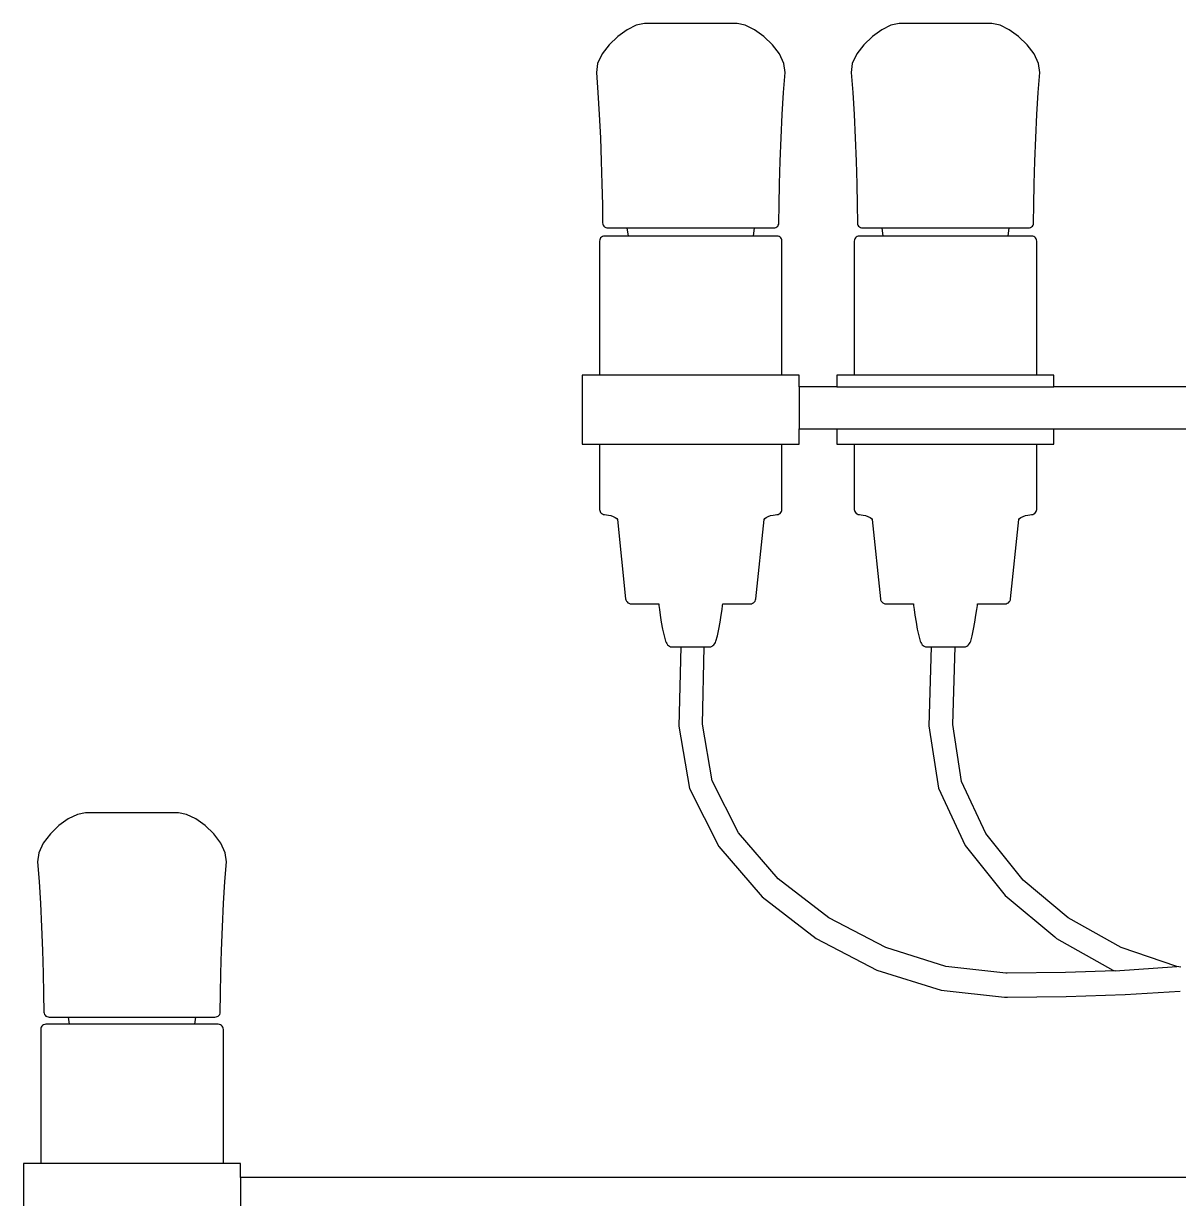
# Model space of a CAD drawing. Header units: millimetres. Extents: x 112 to 8820, y -2365 to 5002.
# Drawn here: x 2940.2 to 3108.3, y -683.1 to -512.1 of the extents above; entities that cross this region are included whole.
import ezdxf

# ---------------------------------------------------------------- set-up
doc = ezdxf.new("R2010")
doc.units = ezdxf.units.MM

# ---------------------------------------------------------------- blocks, each defined once
blk = doc.blocks.new('2097-50_EL_lateral')
for p, q in [((-38.905, -88.67), (-39.04, -88.768)), ((-38.771, -88.604), (-38.905, -88.67)), ((-38.653, -88.58), (-38.771, -88.604)), ((-38.621, -88.58), (-38.653, -88.58)), ((-38.549, -88.58), (-38.621, -88.58)), ((-38.441, -88.58), (-38.549, -88.58)), ((-38.304, -88.58), (-38.441, -88.58)), ((-38.146, -88.58), (-38.304, -88.58)), ((-37.978, -88.58), (-38.146, -88.58)), ((-37.809, -88.58), (-37.978, -88.58)), ((-37.652, -88.58), (-37.809, -88.58)), ((-37.514, -88.58), (-37.652, -88.58)), ((-37.406, -88.58), (-37.514, -88.58)), ((-37.334, -88.58), (-37.406, -88.58)), ((-37.302, -88.58), (-37.334, -88.58)), ((-37.184, -88.604), (-37.302, -88.58)), ((-37.051, -88.67), (-37.184, -88.604)), ((-36.915, -88.768), (-37.051, -88.67)), ((-35.197, -88.67), (-35.332, -88.768)), ((-35.063, -88.604), (-35.197, -88.67)), ((-34.945, -88.58), (-35.063, -88.604)), ((-34.913, -88.58), (-34.945, -88.58)), ((-34.841, -88.58), (-34.913, -88.58)), ((-34.733, -88.58), (-34.841, -88.58)), ((-34.596, -88.58), (-34.733, -88.58)), ((-34.438, -88.58), (-34.596, -88.58)), ((-34.27, -88.58), (-34.438, -88.58)), ((-34.102, -88.58), (-34.27, -88.58)), ((-33.944, -88.58), (-34.102, -88.58)), ((-33.807, -88.58), (-33.944, -88.58)), ((-33.699, -88.58), (-33.807, -88.58)), ((-33.626, -88.58), (-33.699, -88.58)), ((-33.595, -88.58), (-33.626, -88.58)), ((-33.476, -88.604), (-33.595, -88.58)), ((-33.343, -88.67), (-33.476, -88.604)), ((-33.207, -88.768), (-33.343, -88.67)), ((-39.165, -88.889), (-39.267, -89.023)), ((-39.04, -88.768), (-39.165, -88.889)), ((-36.79, -88.889), (-36.915, -88.768)), ((-36.688, -89.023), (-36.79, -88.889)), ((-35.458, -88.889), (-35.56, -89.023)), ((-35.332, -88.768), (-35.458, -88.889)), ((-33.082, -88.889), (-33.207, -88.768)), ((-32.98, -89.023), (-33.082, -88.889)), ((-39.267, -89.023), (-39.333, -89.162)), ((-36.622, -89.162), (-36.688, -89.023)), ((-35.56, -89.023), (-35.626, -89.162)), ((-32.914, -89.162), (-32.98, -89.023)), ((-39.333, -89.162), (-39.351, -89.294)), ((-36.605, -89.294), (-36.622, -89.162)), ((-35.626, -89.162), (-35.643, -89.294)), ((-32.897, -89.294), (-32.914, -89.162)), ((-39.351, -89.294), (-39.328, -89.583)), ((-36.627, -89.583), (-36.605, -89.294)), ((-35.643, -89.294), (-35.62, -89.583)), ((-32.919, -89.583), (-32.897, -89.294)), ((-39.328, -89.583), (-39.309, -89.903)), ((-36.646, -89.903), (-36.627, -89.583)), ((-35.62, -89.583), (-35.601, -89.903)), ((-32.939, -89.903), (-32.919, -89.583)), ((-39.309, -89.903), (-39.293, -90.242)), ((-36.663, -90.242), (-36.646, -89.903)), ((-35.601, -89.903), (-35.585, -90.242)), ((-32.955, -90.242), (-32.939, -89.903)), ((-39.293, -90.242), (-39.28, -90.584)), ((-36.675, -90.584), (-36.663, -90.242)), ((-35.585, -90.242), (-35.572, -90.584)), ((-32.968, -90.584), (-32.955, -90.242)), ((-39.28, -90.584), (-39.27, -90.914)), ((-36.685, -90.914), (-36.675, -90.584)), ((-35.572, -90.584), (-35.562, -90.914)), ((-32.977, -90.914), (-32.968, -90.584)), ((-39.27, -90.914), (-39.264, -91.218)), ((-36.692, -91.218), (-36.685, -90.914)), ((-35.562, -90.914), (-35.556, -91.218)), ((-32.984, -91.218), (-32.977, -90.914)), ((-39.264, -91.218), (-39.26, -91.482)), ((-36.695, -91.482), (-36.692, -91.218)), ((-35.556, -91.218), (-35.552, -91.482)), ((-32.987, -91.482), (-32.984, -91.218)), ((-39.26, -91.482), (-39.258, -91.499)), ((-36.697, -91.499), (-36.695, -91.482)), ((-35.552, -91.482), (-35.55, -91.499)), ((-32.989, -91.499), (-32.987, -91.482)), ((-39.258, -91.499), (-39.252, -91.515)), ((-39.252, -91.515), (-39.243, -91.528)), ((-39.243, -91.528), (-39.231, -91.54)), ((-39.231, -91.54), (-39.216, -91.548)), ((-39.216, -91.548), (-39.2, -91.553)), ((-39.2, -91.553), (-39.182, -91.555)), ((-39.182, -91.555), (-39.126, -91.555)), ((-39.126, -91.555), (-38.997, -91.555)), ((-38.997, -91.555), (-38.906, -91.555)), ((-38.906, -91.555), (-38.89, -91.673)), ((-38.906, -91.555), (-37.049, -91.555)), ((-37.066, -91.673), (-37.049, -91.555)), ((-37.049, -91.555), (-36.958, -91.555)), ((-36.958, -91.555), (-36.829, -91.555)), ((-36.829, -91.555), (-36.773, -91.555)), ((-36.773, -91.555), (-36.755, -91.553)), ((-36.755, -91.553), (-36.739, -91.548)), ((-36.739, -91.548), (-36.725, -91.54)), ((-36.725, -91.54), (-36.712, -91.528)), ((-36.712, -91.528), (-36.703, -91.515)), ((-36.703, -91.515), (-36.697, -91.499)), ((-35.55, -91.499), (-35.544, -91.515)), ((-35.544, -91.515), (-35.535, -91.528)), ((-35.535, -91.528), (-35.523, -91.54)), ((-35.523, -91.54), (-35.509, -91.548)), ((-35.509, -91.548), (-35.492, -91.553)), ((-35.492, -91.553), (-35.475, -91.555)), ((-35.475, -91.555), (-35.418, -91.555)), ((-35.418, -91.555), (-35.289, -91.555)), ((-35.289, -91.555), (-35.198, -91.555)), ((-35.198, -91.555), (-35.182, -91.673)), ((-35.198, -91.555), (-33.342, -91.555)), ((-33.358, -91.673), (-33.342, -91.555)), ((-33.342, -91.555), (-33.251, -91.555)), ((-33.251, -91.555), (-33.122, -91.555)), ((-33.122, -91.555), (-33.065, -91.555)), ((-33.065, -91.555), (-33.047, -91.553)), ((-33.047, -91.553), (-33.031, -91.548)), ((-33.031, -91.548), (-33.017, -91.54)), ((-33.017, -91.54), (-33.005, -91.528)), ((-33.005, -91.528), (-32.995, -91.515)), ((-32.995, -91.515), (-32.989, -91.499)), ((-39.303, -91.73), (-39.305, -91.747)), ((-39.305, -91.747), (-39.305, -93.7)), ((-39.298, -91.714), (-39.303, -91.73)), ((-39.289, -91.7), (-39.298, -91.714)), ((-39.278, -91.689), (-39.289, -91.7)), ((-39.264, -91.68), (-39.278, -91.689)), ((-39.248, -91.675), (-39.264, -91.68)), ((-39.231, -91.673), (-39.248, -91.675)), ((-39.204, -91.673), (-39.231, -91.673)), ((-39.123, -91.673), (-39.204, -91.673)), ((-38.992, -91.673), (-39.123, -91.673)), ((-38.816, -91.673), (-38.992, -91.673)), ((-38.604, -91.673), (-38.816, -91.673)), ((-38.365, -91.673), (-38.604, -91.673)), ((-38.109, -91.673), (-38.365, -91.673)), ((-37.847, -91.673), (-38.109, -91.673)), ((-37.59, -91.673), (-37.847, -91.673)), ((-37.351, -91.673), (-37.59, -91.673)), ((-37.139, -91.673), (-37.351, -91.673)), ((-36.963, -91.673), (-37.139, -91.673)), ((-36.832, -91.673), (-36.963, -91.673)), ((-36.751, -91.673), (-36.832, -91.673)), ((-36.724, -91.673), (-36.751, -91.673)), ((-36.707, -91.675), (-36.724, -91.673)), ((-36.691, -91.68), (-36.707, -91.675)), ((-36.678, -91.689), (-36.691, -91.68)), ((-36.666, -91.7), (-36.678, -91.689)), ((-36.657, -91.714), (-36.666, -91.7)), ((-36.652, -91.73), (-36.657, -91.714)), ((-36.65, -91.747), (-36.652, -91.73)), ((-36.65, -93.7), (-36.65, -91.747)), ((-35.596, -91.73), (-35.598, -91.747)), ((-35.598, -91.747), (-35.598, -93.7)), ((-35.59, -91.714), (-35.596, -91.73)), ((-35.581, -91.7), (-35.59, -91.714)), ((-35.57, -91.689), (-35.581, -91.7)), ((-35.556, -91.68), (-35.57, -91.689)), ((-35.54, -91.675), (-35.556, -91.68)), ((-35.523, -91.673), (-35.54, -91.675)), ((-35.496, -91.673), (-35.523, -91.673)), ((-35.415, -91.673), (-35.496, -91.673)), ((-35.284, -91.673), (-35.415, -91.673)), ((-35.109, -91.673), (-35.284, -91.673)), ((-34.897, -91.673), (-35.109, -91.673)), ((-34.657, -91.673), (-34.897, -91.673)), ((-34.401, -91.673), (-34.657, -91.673)), ((-34.139, -91.673), (-34.401, -91.673)), ((-33.882, -91.673), (-34.139, -91.673)), ((-33.643, -91.673), (-33.882, -91.673)), ((-33.431, -91.673), (-33.643, -91.673)), ((-33.256, -91.673), (-33.431, -91.673)), ((-33.125, -91.673), (-33.256, -91.673)), ((-33.044, -91.673), (-33.125, -91.673)), ((-33.016, -91.673), (-33.044, -91.673)), ((-32.999, -91.675), (-33.016, -91.673)), ((-32.984, -91.68), (-32.999, -91.675)), ((-32.97, -91.689), (-32.984, -91.68)), ((-32.958, -91.7), (-32.97, -91.689)), ((-32.95, -91.714), (-32.958, -91.7)), ((-32.944, -91.73), (-32.95, -91.714)), ((-32.942, -91.747), (-32.944, -91.73)), ((-32.942, -93.7), (-32.942, -91.747)), ((-39.522, -93.7), (-39.557, -93.7)), ((-39.557, -93.7), (-39.557, -94.7)), ((-39.42, -93.7), (-39.522, -93.7)), ((-39.255, -93.7), (-39.42, -93.7)), ((-39.034, -93.7), (-39.255, -93.7)), ((-38.767, -93.7), (-39.034, -93.7)), ((-38.466, -93.7), (-38.767, -93.7)), ((-38.143, -93.7), (-38.466, -93.7)), ((-37.813, -93.7), (-38.143, -93.7)), ((-37.49, -93.7), (-37.813, -93.7)), ((-37.188, -93.7), (-37.49, -93.7)), ((-36.921, -93.7), (-37.188, -93.7)), ((-36.7, -93.7), (-36.921, -93.7)), ((-36.535, -93.7), (-36.7, -93.7)), ((-36.433, -93.7), (-36.535, -93.7)), ((-36.399, -93.7), (-36.433, -93.7)), ((-36.399, -93.869), (-36.399, -93.7)), ((-35.814, -93.7), (-35.849, -93.7)), ((-35.849, -93.7), (-35.849, -93.869)), ((-35.712, -93.7), (-35.814, -93.7)), ((-35.547, -93.7), (-35.712, -93.7)), ((-35.326, -93.7), (-35.547, -93.7)), ((-35.059, -93.7), (-35.326, -93.7)), ((-34.758, -93.7), (-35.059, -93.7)), ((-34.435, -93.7), (-34.758, -93.7)), ((-34.105, -93.7), (-34.435, -93.7)), ((-33.782, -93.7), (-34.105, -93.7)), ((-33.48, -93.7), (-33.782, -93.7)), ((-33.213, -93.7), (-33.48, -93.7)), ((-32.992, -93.7), (-33.213, -93.7)), ((-32.827, -93.7), (-32.992, -93.7)), ((-32.725, -93.7), (-32.827, -93.7)), ((-32.691, -93.7), (-32.725, -93.7)), ((-32.691, -93.869), (-32.691, -93.7)), ((-35.849, -93.869), (-36.399, -93.869)), ((-36.399, -93.869), (-36.399, -94.478)), ((-35.849, -93.869), (-32.691, -93.869)), ((-28.798, -93.869), (-32.691, -93.869)), ((-36.399, -94.7), (-36.399, -94.478)), ((-36.399, -94.478), (-35.849, -94.478)), ((-35.849, -94.478), (-35.849, -94.7)), ((-35.849, -94.478), (-32.691, -94.478)), ((-32.691, -94.7), (-32.691, -94.478)), ((-32.691, -94.478), (-28.798, -94.478)), ((-39.557, -94.7), (-39.522, -94.7)), ((-39.522, -94.7), (-39.42, -94.7)), ((-39.42, -94.7), (-39.255, -94.7)), ((-39.305, -94.7), (-39.305, -95.652)), ((-39.255, -94.7), (-39.034, -94.7)), ((-39.034, -94.7), (-38.767, -94.7)), ((-38.767, -94.7), (-38.466, -94.7)), ((-38.466, -94.7), (-38.143, -94.7)), ((-38.143, -94.7), (-37.813, -94.7)), ((-37.813, -94.7), (-37.49, -94.7)), ((-37.49, -94.7), (-37.188, -94.7)), ((-37.188, -94.7), (-36.921, -94.7)), ((-36.921, -94.7), (-36.7, -94.7)), ((-36.7, -94.7), (-36.535, -94.7)), ((-36.65, -95.652), (-36.65, -94.7)), ((-36.535, -94.7), (-36.433, -94.7)), ((-36.433, -94.7), (-36.399, -94.7)), ((-35.849, -94.7), (-35.814, -94.7)), ((-35.814, -94.7), (-35.712, -94.7)), ((-35.712, -94.7), (-35.547, -94.7)), ((-35.598, -94.7), (-35.598, -95.652)), ((-35.547, -94.7), (-35.326, -94.7)), ((-35.326, -94.7), (-35.059, -94.7)), ((-35.059, -94.7), (-34.758, -94.7)), ((-34.758, -94.7), (-34.435, -94.7)), ((-34.435, -94.7), (-34.105, -94.7)), ((-34.105, -94.7), (-33.782, -94.7)), ((-33.782, -94.7), (-33.48, -94.7)), ((-33.48, -94.7), (-33.213, -94.7)), ((-33.213, -94.7), (-32.992, -94.7)), ((-32.992, -94.7), (-32.827, -94.7)), ((-32.942, -95.652), (-32.942, -94.7)), ((-32.827, -94.7), (-32.725, -94.7)), ((-32.725, -94.7), (-32.691, -94.7)), ((-39.305, -95.652), (-39.303, -95.669)), ((-39.303, -95.669), (-39.298, -95.684)), ((-39.298, -95.684), (-39.289, -95.698)), ((-39.289, -95.698), (-39.278, -95.71)), ((-39.278, -95.71), (-39.264, -95.718)), ((-39.264, -95.718), (-39.248, -95.724)), ((-39.248, -95.724), (-39.231, -95.726)), ((-39.231, -95.726), (-39.206, -95.728)), ((-39.206, -95.728), (-39.175, -95.733)), ((-39.175, -95.733), (-39.141, -95.742)), ((-39.141, -95.742), (-39.106, -95.753)), ((-39.106, -95.753), (-39.076, -95.767)), ((-36.879, -95.767), (-36.849, -95.753)), ((-36.849, -95.753), (-36.815, -95.742)), ((-36.815, -95.742), (-36.78, -95.733)), ((-36.78, -95.733), (-36.749, -95.728)), ((-36.749, -95.728), (-36.724, -95.726)), ((-36.724, -95.726), (-36.707, -95.724)), ((-36.707, -95.724), (-36.691, -95.718)), ((-36.691, -95.718), (-36.678, -95.71)), ((-36.678, -95.71), (-36.666, -95.698)), ((-36.666, -95.698), (-36.657, -95.684)), ((-36.657, -95.684), (-36.652, -95.669)), ((-36.652, -95.669), (-36.65, -95.652)), ((-35.598, -95.652), (-35.596, -95.669)), ((-35.596, -95.669), (-35.59, -95.684)), ((-35.59, -95.684), (-35.581, -95.698)), ((-35.581, -95.698), (-35.57, -95.71)), ((-35.57, -95.71), (-35.556, -95.718)), ((-35.556, -95.718), (-35.54, -95.724)), ((-35.54, -95.724), (-35.523, -95.726)), ((-35.523, -95.726), (-35.499, -95.728)), ((-35.499, -95.728), (-35.468, -95.733)), ((-35.468, -95.733), (-35.433, -95.742)), ((-35.433, -95.742), (-35.398, -95.753)), ((-35.398, -95.753), (-35.368, -95.767)), ((-33.171, -95.767), (-33.141, -95.753)), ((-33.141, -95.753), (-33.107, -95.742)), ((-33.107, -95.742), (-33.072, -95.733)), ((-33.072, -95.733), (-33.041, -95.728)), ((-33.041, -95.728), (-33.016, -95.726)), ((-33.016, -95.726), (-32.999, -95.724)), ((-32.999, -95.724), (-32.984, -95.718)), ((-32.984, -95.718), (-32.97, -95.71)), ((-32.97, -95.71), (-32.958, -95.698)), ((-32.958, -95.698), (-32.95, -95.684)), ((-32.95, -95.684), (-32.944, -95.669)), ((-32.944, -95.669), (-32.942, -95.652)), ((-39.076, -95.767), (-39.054, -95.782)), ((-39.054, -95.782), (-39.045, -95.799)), ((-39.045, -95.799), (-38.925, -96.952)), ((-37.03, -96.952), (-36.91, -95.799)), ((-36.91, -95.799), (-36.901, -95.782)), ((-36.901, -95.782), (-36.879, -95.767)), ((-35.368, -95.767), (-35.347, -95.782)), ((-35.347, -95.782), (-35.337, -95.799)), ((-35.337, -95.799), (-35.218, -96.952)), ((-33.322, -96.952), (-33.203, -95.799)), ((-33.203, -95.799), (-33.193, -95.782)), ((-33.193, -95.782), (-33.171, -95.767)), ((-38.925, -96.952), (-38.922, -96.969)), ((-37.034, -96.969), (-37.03, -96.952)), ((-35.218, -96.952), (-35.214, -96.969)), ((-33.326, -96.969), (-33.322, -96.952)), ((-38.922, -96.969), (-38.915, -96.985)), ((-38.915, -96.985), (-38.905, -96.998)), ((-38.905, -96.998), (-38.892, -97.01)), ((-38.892, -97.01), (-38.878, -97.018)), ((-38.878, -97.018), (-38.861, -97.024)), ((-38.861, -97.024), (-38.844, -97.025)), ((-38.844, -97.025), (-38.825, -97.025)), ((-38.825, -97.025), (-38.769, -97.025)), ((-38.769, -97.025), (-38.678, -97.025)), ((-38.678, -97.025), (-38.557, -97.025)), ((-38.557, -97.025), (-38.444, -97.025)), ((-38.444, -97.025), (-38.441, -97.048)), ((-38.441, -97.048), (-38.434, -97.107)), ((-38.434, -97.107), (-38.422, -97.191)), ((-37.534, -97.191), (-37.522, -97.107)), ((-37.522, -97.107), (-37.514, -97.048)), ((-37.514, -97.048), (-37.511, -97.025)), ((-37.511, -97.025), (-37.398, -97.025)), ((-37.398, -97.025), (-37.277, -97.025)), ((-37.277, -97.025), (-37.277, -97.025)), ((-37.277, -97.025), (-37.186, -97.025)), ((-37.186, -97.025), (-37.13, -97.025)), ((-37.13, -97.025), (-37.112, -97.025)), ((-37.112, -97.025), (-37.094, -97.024)), ((-37.094, -97.024), (-37.078, -97.018)), ((-37.078, -97.018), (-37.063, -97.01)), ((-37.063, -97.01), (-37.051, -96.998)), ((-37.051, -96.998), (-37.041, -96.985)), ((-37.041, -96.985), (-37.034, -96.969)), ((-35.214, -96.969), (-35.207, -96.985)), ((-35.207, -96.985), (-35.197, -96.998)), ((-35.197, -96.998), (-35.184, -97.01)), ((-35.184, -97.01), (-35.17, -97.018)), ((-35.17, -97.018), (-35.153, -97.024)), ((-35.153, -97.024), (-35.136, -97.025)), ((-35.136, -97.025), (-35.117, -97.025)), ((-35.117, -97.025), (-35.061, -97.025)), ((-35.061, -97.025), (-34.971, -97.025)), ((-34.971, -97.025), (-34.849, -97.025)), ((-34.849, -97.025), (-34.737, -97.025)), ((-34.737, -97.025), (-34.734, -97.048)), ((-34.734, -97.048), (-34.726, -97.107)), ((-34.726, -97.107), (-34.714, -97.191)), ((-33.826, -97.191), (-33.814, -97.107)), ((-33.814, -97.107), (-33.806, -97.048)), ((-33.806, -97.048), (-33.803, -97.025)), ((-33.803, -97.025), (-33.69, -97.025)), ((-33.69, -97.025), (-33.569, -97.025)), ((-33.569, -97.025), (-33.569, -97.025)), ((-33.569, -97.025), (-33.479, -97.025)), ((-33.479, -97.025), (-33.423, -97.025)), ((-33.423, -97.025), (-33.404, -97.025)), ((-33.404, -97.025), (-33.386, -97.024)), ((-33.386, -97.024), (-33.37, -97.018)), ((-33.37, -97.018), (-33.355, -97.01)), ((-33.355, -97.01), (-33.343, -96.998)), ((-33.343, -96.998), (-33.333, -96.985)), ((-33.333, -96.985), (-33.326, -96.969)), ((-38.422, -97.191), (-38.406, -97.291)), ((-38.406, -97.291), (-38.387, -97.394)), ((-37.568, -97.394), (-37.549, -97.291)), ((-37.549, -97.291), (-37.534, -97.191)), ((-34.714, -97.191), (-34.698, -97.291)), ((-34.698, -97.291), (-34.68, -97.394)), ((-33.86, -97.394), (-33.842, -97.291)), ((-33.842, -97.291), (-33.826, -97.191)), ((-38.387, -97.394), (-38.367, -97.49)), ((-37.589, -97.49), (-37.568, -97.394)), ((-34.68, -97.394), (-34.659, -97.49)), ((-33.881, -97.49), (-33.86, -97.394)), ((-38.367, -97.49), (-38.344, -97.568)), ((-38.344, -97.568), (-38.336, -97.588)), ((-38.336, -97.588), (-38.326, -97.605)), ((-38.326, -97.605), (-38.315, -97.621)), ((-38.315, -97.621), (-38.301, -97.634)), ((-38.301, -97.634), (-38.287, -97.644)), ((-37.668, -97.644), (-37.654, -97.634)), ((-37.654, -97.634), (-37.641, -97.621)), ((-37.641, -97.621), (-37.629, -97.605)), ((-37.629, -97.605), (-37.619, -97.588)), ((-37.619, -97.588), (-37.611, -97.568)), ((-37.611, -97.568), (-37.589, -97.49)), ((-34.659, -97.49), (-34.637, -97.568)), ((-34.637, -97.568), (-34.629, -97.588)), ((-34.629, -97.588), (-34.619, -97.605)), ((-34.619, -97.605), (-34.607, -97.621)), ((-34.607, -97.621), (-34.594, -97.634)), ((-34.594, -97.634), (-34.579, -97.644)), ((-33.961, -97.644), (-33.946, -97.634)), ((-33.946, -97.634), (-33.933, -97.621)), ((-33.933, -97.621), (-33.921, -97.605)), ((-33.921, -97.605), (-33.911, -97.588)), ((-33.911, -97.588), (-33.903, -97.568)), ((-33.903, -97.568), (-33.881, -97.49)), ((-38.287, -97.644), (-38.271, -97.651)), ((-38.271, -97.651), (-38.254, -97.653)), ((-38.254, -97.653), (-38.248, -97.653)), ((-38.248, -97.653), (-38.23, -97.653)), ((-38.23, -97.653), (-38.201, -97.653)), ((-38.201, -97.653), (-38.163, -97.653)), ((-38.163, -97.653), (-38.116, -97.653)), ((-38.124, -97.653), (-38.149, -98.804)), ((-38.116, -97.653), (-38.063, -97.653)), ((-38.063, -97.653), (-38.007, -97.653)), ((-38.007, -97.653), (-37.949, -97.653)), ((-37.949, -97.653), (-37.892, -97.653)), ((-37.892, -97.653), (-37.839, -97.653)), ((-37.839, -97.653), (-37.793, -97.653)), ((-37.805, -98.779), (-37.78, -97.653)), ((-37.793, -97.653), (-37.754, -97.653)), ((-37.754, -97.653), (-37.725, -97.653)), ((-37.725, -97.653), (-37.707, -97.653)), ((-37.707, -97.653), (-37.701, -97.653)), ((-37.701, -97.653), (-37.684, -97.651)), ((-37.684, -97.651), (-37.668, -97.644)), ((-34.579, -97.644), (-34.563, -97.651)), ((-34.563, -97.651), (-34.546, -97.653)), ((-34.546, -97.653), (-34.54, -97.653)), ((-34.54, -97.653), (-34.522, -97.653)), ((-34.522, -97.653), (-34.493, -97.653)), ((-34.478, -97.653), (-34.514, -98.802)), ((-34.493, -97.653), (-34.455, -97.653)), ((-34.455, -97.653), (-34.408, -97.653)), ((-34.408, -97.653), (-34.355, -97.653)), ((-34.355, -97.653), (-34.299, -97.653)), ((-34.299, -97.653), (-34.241, -97.653)), ((-34.241, -97.653), (-34.184, -97.653)), ((-34.184, -97.653), (-34.132, -97.653)), ((-34.164, -98.782), (-34.13, -97.653)), ((-34.132, -97.653), (-34.085, -97.653)), ((-34.085, -97.653), (-34.046, -97.653)), ((-34.046, -97.653), (-34.017, -97.653)), ((-34.017, -97.653), (-33.999, -97.653)), ((-33.999, -97.653), (-33.993, -97.653)), ((-33.993, -97.653), (-33.977, -97.651)), ((-33.977, -97.651), (-33.961, -97.644)), ((-38.149, -98.804), (-37.995, -99.715)), ((-37.666, -99.603), (-37.805, -98.779)), ((-34.514, -98.802), (-34.373, -99.707)), ((-34.035, -99.611), (-34.164, -98.782)), ((-37.285, -100.356), (-37.666, -99.603)), ((-33.681, -100.37), (-34.035, -99.611)), ((-37.995, -99.715), (-37.57, -100.555)), ((-34.373, -99.707), (-33.983, -100.541)), ((-47.038, -100.155), (-47.173, -100.253)), ((-46.904, -100.089), (-47.038, -100.155)), ((-46.786, -100.065), (-46.904, -100.089)), ((-46.754, -100.065), (-46.786, -100.065)), ((-46.682, -100.065), (-46.754, -100.065)), ((-46.574, -100.065), (-46.682, -100.065)), ((-46.437, -100.065), (-46.574, -100.065)), ((-46.279, -100.065), (-46.437, -100.065)), ((-46.111, -100.065), (-46.279, -100.065)), ((-45.942, -100.065), (-46.111, -100.065)), ((-45.785, -100.065), (-45.942, -100.065)), ((-45.648, -100.065), (-45.785, -100.065)), ((-45.539, -100.065), (-45.648, -100.065)), ((-45.467, -100.065), (-45.539, -100.065)), ((-45.435, -100.065), (-45.467, -100.065)), ((-45.433, -100.065), (-45.435, -100.065)), ((-45.315, -100.089), (-45.433, -100.065)), ((-45.182, -100.155), (-45.315, -100.089)), ((-45.046, -100.253), (-45.182, -100.155)), ((-47.299, -100.374), (-47.401, -100.508)), ((-47.173, -100.253), (-47.299, -100.374)), ((-44.921, -100.374), (-45.046, -100.253)), ((-44.819, -100.508), (-44.921, -100.374)), ((-36.703, -101.03), (-37.285, -100.356)), ((-33.14, -101.048), (-33.681, -100.37)), ((-47.401, -100.508), (-47.467, -100.647)), ((-44.753, -100.647), (-44.819, -100.508)), ((-33.983, -100.541), (-33.402, -101.27)), ((-47.467, -100.647), (-47.484, -100.78)), ((-44.736, -100.78), (-44.753, -100.647)), ((-37.57, -100.555), (-36.937, -101.288)), ((-47.484, -100.78), (-47.461, -101.068)), ((-44.758, -101.068), (-44.736, -100.78)), ((-35.969, -101.596), (-36.703, -101.03)), ((-32.482, -101.597), (-33.14, -101.048)), ((-47.461, -101.068), (-47.442, -101.389)), ((-44.778, -101.389), (-44.758, -101.068)), ((-47.442, -101.389), (-47.426, -101.727)), ((-44.794, -101.727), (-44.778, -101.389)), ((-36.937, -101.288), (-36.152, -101.894)), ((-33.402, -101.27), (-32.679, -101.873)), ((-47.426, -101.727), (-47.413, -102.069)), ((-44.806, -102.069), (-44.794, -101.727)), ((-35.138, -102.029), (-35.969, -101.596)), ((-31.714, -102.029), (-32.482, -101.597)), ((-36.152, -101.894), (-35.267, -102.355)), ((-32.679, -101.873), (-32.654, -101.894)), ((-32.654, -101.894), (-31.835, -102.355)), ((-47.413, -102.069), (-47.403, -102.399)), ((-44.816, -102.399), (-44.806, -102.069)), ((-34.263, -102.305), (-35.138, -102.029)), ((-30.904, -102.305), (-31.714, -102.029)), ((-47.403, -102.399), (-47.397, -102.703)), ((-44.823, -102.703), (-44.816, -102.399)), ((-35.267, -102.355), (-34.332, -102.649)), ((-33.391, -102.402), (-34.263, -102.305)), ((-33.371, -102.402), (-33.391, -102.402)), ((-32.521, -102.392), (-33.371, -102.402)), ((-31.802, -102.366), (-32.521, -102.392)), ((-31.835, -102.355), (-31.802, -102.366)), ((-31.802, -102.366), (-30.904, -102.305)), ((-30.844, -102.312), (-30.904, -102.305)), ((-47.397, -102.703), (-47.393, -102.967)), ((-44.826, -102.967), (-44.823, -102.703)), ((-34.332, -102.649), (-33.409, -102.752)), ((-33.409, -102.752), (-33.368, -102.752)), ((-33.368, -102.752), (-32.512, -102.742)), ((-32.512, -102.742), (-31.657, -102.711)), ((-31.657, -102.711), (-30.853, -102.663)), ((-47.393, -102.967), (-47.391, -102.984)), ((-47.391, -102.984), (-47.385, -103)), ((-47.385, -103), (-47.376, -103.014)), ((-47.376, -103.014), (-47.364, -103.025)), ((-47.364, -103.025), (-47.349, -103.033)), ((-47.349, -103.033), (-47.333, -103.038)), ((-47.333, -103.038), (-47.316, -103.04)), ((-47.316, -103.04), (-47.259, -103.04)), ((-47.259, -103.04), (-47.13, -103.04)), ((-47.13, -103.04), (-47.039, -103.04)), ((-47.039, -103.04), (-47.024, -103.145)), ((-47.039, -103.04), (-45.18, -103.04)), ((-45.195, -103.145), (-45.18, -103.04)), ((-45.18, -103.04), (-45.091, -103.04)), ((-45.091, -103.04), (-44.963, -103.04)), ((-44.963, -103.04), (-44.906, -103.04)), ((-44.906, -103.04), (-44.904, -103.04)), ((-44.904, -103.04), (-44.886, -103.038)), ((-44.886, -103.038), (-44.87, -103.033)), ((-44.87, -103.033), (-44.856, -103.025)), ((-44.856, -103.025), (-44.843, -103.014)), ((-44.843, -103.014), (-44.834, -103)), ((-44.834, -103), (-44.828, -102.984)), ((-44.828, -102.984), (-44.826, -102.967)), ((-47.436, -103.202), (-47.438, -103.219)), ((-47.438, -103.219), (-47.438, -105.172)), ((-47.431, -103.187), (-47.436, -103.202)), ((-47.422, -103.173), (-47.431, -103.187)), ((-47.411, -103.162), (-47.422, -103.173)), ((-47.397, -103.153), (-47.411, -103.162)), ((-47.381, -103.147), (-47.397, -103.153)), ((-47.364, -103.145), (-47.381, -103.147)), ((-47.362, -103.145), (-47.364, -103.145)), ((-47.335, -103.145), (-47.362, -103.145)), ((-47.254, -103.145), (-47.335, -103.145)), ((-47.123, -103.145), (-47.254, -103.145)), ((-46.947, -103.145), (-47.123, -103.145)), ((-46.735, -103.145), (-46.947, -103.145)), ((-46.496, -103.145), (-46.735, -103.145)), ((-46.24, -103.145), (-46.496, -103.145)), ((-45.989, -103.145), (-46.24, -103.145)), ((-45.754, -103.145), (-45.989, -103.145)), ((-45.721, -103.145), (-45.754, -103.145)), ((-45.484, -103.145), (-45.721, -103.145)), ((-45.272, -103.145), (-45.484, -103.145)), ((-45.097, -103.145), (-45.272, -103.145)), ((-45.059, -103.145), (-45.097, -103.145)), ((-44.963, -103.145), (-45.059, -103.145)), ((-44.882, -103.145), (-44.963, -103.145)), ((-44.855, -103.145), (-44.882, -103.145)), ((-44.838, -103.147), (-44.855, -103.145)), ((-44.822, -103.153), (-44.838, -103.147)), ((-44.809, -103.162), (-44.822, -103.153)), ((-44.797, -103.173), (-44.809, -103.162)), ((-44.789, -103.187), (-44.797, -103.173)), ((-44.783, -103.202), (-44.789, -103.187)), ((-44.781, -103.219), (-44.783, -103.202)), ((-44.781, -105.172), (-44.781, -103.219)), ((-47.688, -105.172), (-47.69, -105.172)), ((-47.69, -105.172), (-47.69, -106.172)), ((-47.653, -105.172), (-47.688, -105.172)), ((-47.551, -105.172), (-47.653, -105.172)), ((-47.386, -105.172), (-47.551, -105.172)), ((-46.997, -105.172), (-47.386, -105.172)), ((-46.772, -105.172), (-46.997, -105.172)), ((-46.519, -105.172), (-46.772, -105.172)), ((-46.274, -105.172), (-46.519, -105.172)), ((-45.944, -105.172), (-46.274, -105.172)), ((-45.621, -105.172), (-45.944, -105.172)), ((-45.319, -105.172), (-45.621, -105.172)), ((-45.052, -105.172), (-45.319, -105.172)), ((-44.831, -105.172), (-45.052, -105.172)), ((-44.666, -105.172), (-44.831, -105.172)), ((-44.564, -105.172), (-44.666, -105.172)), ((-44.53, -105.172), (-44.564, -105.172)), ((-44.53, -105.376), (-44.53, -105.172)), ((-30.111, -105.376), (-44.53, -105.376)), ((-44.53, -105.376), (-44.53, -105.985))]:
    blk.add_line(p, q)

msp = doc.modelspace()

# ---------------------------------------------------------------- block references
at = {"color": 1, "xscale": 10, "yscale": 10, "zscale": 10}
msp.add_blockref('2097-50_EL_lateral', (3417.13, 373.69), dxfattribs=at)

doc.saveas('drawing.dxf')
